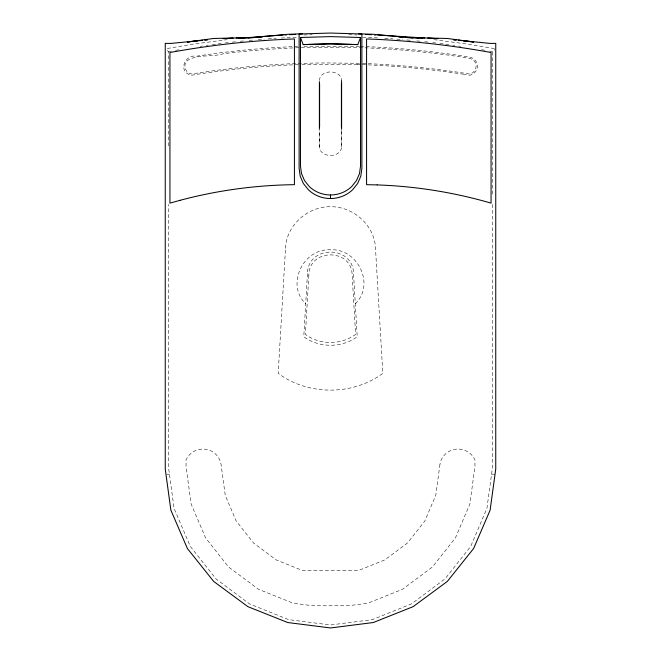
<?xml version="1.0" encoding="UTF-8"?>
<svg xmlns="http://www.w3.org/2000/svg" width="661" height="661" viewBox="0 0 661 661"><rect width="100%" height="100%" fill="white"/><g stroke="black" fill="none" stroke-linecap="round" stroke-linejoin="round"><path stroke-width="0.5" stroke-dasharray="3.31 2.48" d="M319.395 80.485C320.007 68.587 342.563 69.347 341.605 81.617M341.605 130.3L341.605 146.899C341.002 158.268 319.998 158.268 319.395 146.899L319.395 130.3M319.395 146.899L319.594 129.696M341.406 81.675L341.605 80.485M355.288 303.779C375.489 284.503 357.626 248.23 330.5 249.808C303.374 248.23 285.511 284.503 305.713 303.779M492.445 194.103L492.445 51.649L495.089 49.393M167.274 48.493L192.541 44.213L227.103 39.66M284.668 35.661L286.709 35.529M304.027 34.967L312.174 34.719M166.828 474.193L169.439 474.193M491.561 474.193L495.048 474.193M357.345 64.456L303.655 64.456A871.091 871.091 0 0 0 299.532 64.588M348.826 34.719L356.973 34.967M359.402 46.353L303.655 46.262A871.091 871.091 0 0 0 301.59 46.328M360.435 46.402C396.972 47.708 433.442 51.186 469.533 57.077C472.425 57.614 475.019 59.424 476.432 62.027C479.39 67.381 475.474 74.462 469.533 75.271L464.179 74.354M359.369 63.324L329.228 62.977C283.131 62.853 237.043 66.67 191.55 74.015C185.683 73.222 182.651 65.414 186.774 61.027C197.028 53.64 211.974 57.532 223.558 53.665C258.616 49.468 293.905 47.071 329.228 47.228L331.772 47.228C376.026 47.055 420.239 50.732 463.972 57.367C467.509 58.044 471.69 58.052 474.226 61.027C478.349 65.414 475.317 73.222 469.45 74.015C433.368 68.141 396.897 64.662 360.369 63.365M374.291 35.529L376.332 35.661M433.897 39.66L468.459 44.213L494.742 48.658M167.233 50.525L168.555 51.649L168.555 147.651M341.605 146.899L341.406 129.696M492.445 204.431L492.445 467.658L486.926 508.375L470.748 546.317L445.01 578.904L411.473 603.898L372.416 619.621L330.5 624.976L288.584 619.621L249.528 603.898L215.99 578.904L190.252 546.317L174.074 508.375L168.555 467.658L168.555 204.431M168.555 51.657A881.006 881.006 0 0 1 171.521 51.112M175.479 50.393A881.006 881.006 0 0 1 179.437 49.699M200.266 46.328A881.006 881.006 0 0 1 202.258 46.03M206.232 45.452A881.006 881.006 0 0 1 208.223 45.171M212.206 44.626A881.006 881.006 0 0 1 217.188 43.965M218.188 43.833A881.006 881.006 0 0 1 221.179 43.452M225.17 42.965A881.006 881.006 0 0 1 228.161 42.61M232.16 42.155A881.006 881.006 0 0 1 236.159 41.709M240.158 41.288A881.006 881.006 0 0 1 244.157 40.891M249.164 40.412A881.006 881.006 0 0 1 254.171 39.957M258.178 39.619A881.006 881.006 0 0 1 264.193 39.148M268.201 38.85A881.006 881.006 0 0 1 276.232 38.321M281.247 38.024A881.006 881.006 0 0 1 298.326 37.231M362.674 37.231A881.006 881.006 0 0 1 379.753 38.024M384.768 38.321A881.006 881.006 0 0 1 392.799 38.85M396.807 39.148A881.006 881.006 0 0 1 402.822 39.619M406.829 39.957A881.006 881.006 0 0 1 411.836 40.412M416.843 40.891A881.006 881.006 0 0 1 420.842 41.288M424.841 41.709A881.006 881.006 0 0 1 428.84 42.155M432.839 42.61A881.006 881.006 0 0 1 435.83 42.965M439.821 43.452A881.006 881.006 0 0 1 444.803 44.097M445.803 44.221A881.006 881.006 0 0 1 448.794 44.626M452.777 45.171A881.006 881.006 0 0 1 454.768 45.452M458.742 46.03A881.006 881.006 0 0 1 460.734 46.328M481.563 49.699A881.006 881.006 0 0 1 485.521 50.393M489.479 51.112A881.006 881.006 0 0 1 492.445 51.657M298.499 64.629A871.091 871.091 0 0 0 196.821 74.354L191.467 75.271C177.644 72.28 184.196 54.012 196.821 56.16A871.091 871.091 0 0 1 300.565 46.361M357.246 64.456A871.091 871.091 0 0 1 361.377 64.588M362.41 64.629A871.091 871.091 0 0 1 464.08 74.354M285.403 250.073L278.19 373.366C308.249 395.699 352.751 395.699 382.81 373.366L375.597 250.073C375.638 226.211 353.982 206.472 330.5 206.703C307.018 206.472 285.362 226.211 285.403 250.073M307.464 273.737L303.779 336.713C319.131 348.116 341.869 348.116 357.221 336.713L353.536 273.737C353.495 244.892 307.505 244.892 307.464 273.737M308.852 275.216L305.382 334.416C319.817 345.133 341.183 345.133 355.618 334.416L352.148 275.216C352.115 248.106 308.885 248.106 308.852 275.216M439.953 464.377L435.756 495.32L424.792 521.05L407.391 543.078L384.801 559.908L358.584 570.46L302.416 570.46L276.199 559.908L253.609 543.078L236.208 521.05L225.244 495.32L221.047 464.377C220.113 457.883 215.354 452.347 209.215 450.141A18.971 18.971 0 0 0 197.474 449.868C192.475 451.446 188.228 455.074 186.055 459.858L186.055 466.567L191.128 504.021L205.571 537.897L228.524 566.956L258.418 589.24L293.195 603.237L313 605.765L348 605.765L367.805 603.237L402.582 589.24L432.476 566.956L455.429 537.897L469.872 504.021L474.945 466.567L474.945 459.858C472.772 455.074 468.525 451.446 463.526 449.868A18.971 18.971 0 0 0 451.785 450.141C445.646 452.347 440.887 457.883 439.953 464.377"/><path stroke-width="0.99" d="M197.49 40.891L187.385 42.015L213.652 38.47L247.875 37.644L238.819 38.024M199.506 40.668L202.539 40.329L170.877 43.419L165.25 43.362L165.25 469.037L170.877 510.168L187.385 548.498L213.652 581.407L247.875 606.658L287.733 622.538L330.5 627.95L373.267 622.538L413.125 606.658L447.348 581.407L473.615 548.498L490.123 510.168L495.75 469.037L495.75 43.362L490.123 43.419L458.461 40.23L461.494 40.668M205.571 39.99L207.587 39.767L204.563 40.024M242.397 38.016L283.321 34.983M255.03 37.503L247.875 37.95L287.733 34.289L299.111 33.918L299.111 168.348L300.185 176.156L303.316 183.436L308.307 189.69A32.513 31.612 -23.6 0 0 330.5 198.531A32.513 31.612 23.6 0 0 352.693 189.69L357.684 183.436L360.815 176.156L361.889 168.348L361.889 33.918L373.267 34.289L413.125 37.95L405.97 37.503M258.096 37.313L262.186 37.057M222.881 38.652L233.143 38.156M236.217 38.016L247.503 37.47M289.468 34.703L295.624 34.422M223.715 38.669L232.779 38.28M303.192 44.56L330.5 43.808L357.808 44.56L360.534 37.503L330.5 36.611L300.466 37.503M302.449 33.901L299.111 33.992L330.5 33.05L361.889 34L358.551 33.901M357.808 44.626L330.5 43.808L303.192 44.626L300.466 37.437L300.466 166.085L301.482 173.562L304.49 180.527L309.257 186.509A31.117 30.257 -23.6 0 0 330.5 194.97A31.117 30.257 23.6 0 0 351.743 186.509L356.51 180.527L359.518 173.562L360.534 166.085L360.534 37.437M422.181 38.024L413.125 37.644L447.348 38.47L473.615 42.015L463.51 40.891M428.221 38.28L437.285 38.669M365.376 34.422L371.532 34.703M377.679 34.983L424.783 38.016M427.857 38.156L438.119 38.652M398.814 37.057L402.904 37.313M456.437 40.024L453.413 39.718L455.429 39.99M413.497 37.47L418.603 38.016M341.605 81.617L341.605 129.292M341.406 83.567L341.406 126.805M330.5 194.97L330.5 198.531M319.594 83.567L319.594 126.805M319.395 81.617L319.395 129.292M180.048 200.316L169.935 203.134L169.935 52.508C211.041 45.006 252.667 40.379 294.426 38.958L294.426 184.675C255.848 185.13 217.329 190.376 180.048 200.316M377.101 184.906L366.574 184.675L366.574 38.958C408.333 40.379 449.959 45.006 491.065 52.508L491.065 203.134C454.024 192.359 415.653 186.237 377.101 184.906"/></g></svg>
